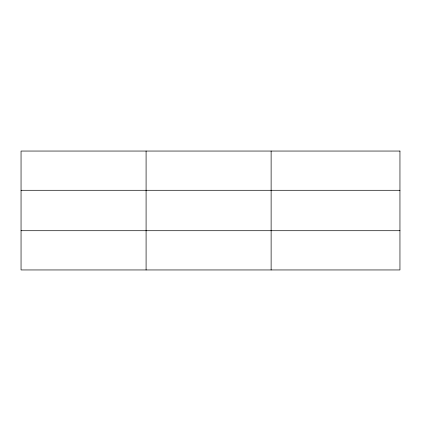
<?xml version="1.0" encoding="UTF-8"?>
<svg xmlns="http://www.w3.org/2000/svg" width="421" height="421" viewBox="0 0 421 421"><rect width="100%" height="100%" fill="white"/><g stroke="black" fill="none" stroke-linecap="round" stroke-linejoin="round"><path stroke-width="0.63" d="M146.087 269.95L146.087 151.05M271.124 269.95L271.124 151.05M21.05 190.287L399.95 190.287M21.05 230.713L399.95 230.713M399.95 151.05L399.95 269.95L21.05 269.95L21.05 151.05L399.95 151.05"/></g></svg>
